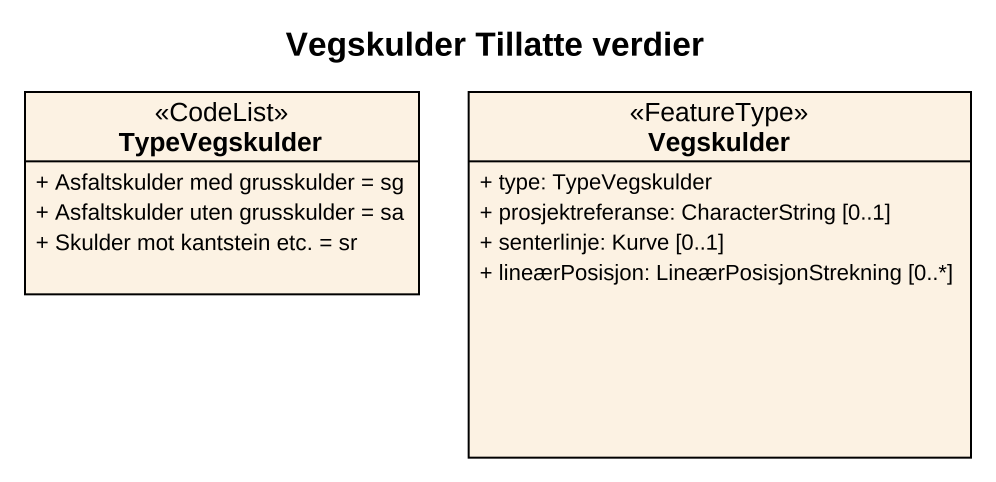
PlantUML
@startuml
title Vegskulder Tillatte verdier
hide circle
hide empty members
skinparam classAttributeIconSize 0
class TypeVegskulder <<CodeList>> {
  + Asfaltskulder med grusskulder = sg
  + Asfaltskulder uten grusskulder = sa
  + Skulder mot kantstein etc. = sr
}
class Vegskulder <<FeatureType>> {
  + type: TypeVegskulder
  + prosjektreferanse: CharacterString [0..1]
  + senterlinje: Kurve [0..1]
  + lineærPosisjon: LineærPosisjonStrekning [0..*]
}
@enduml
